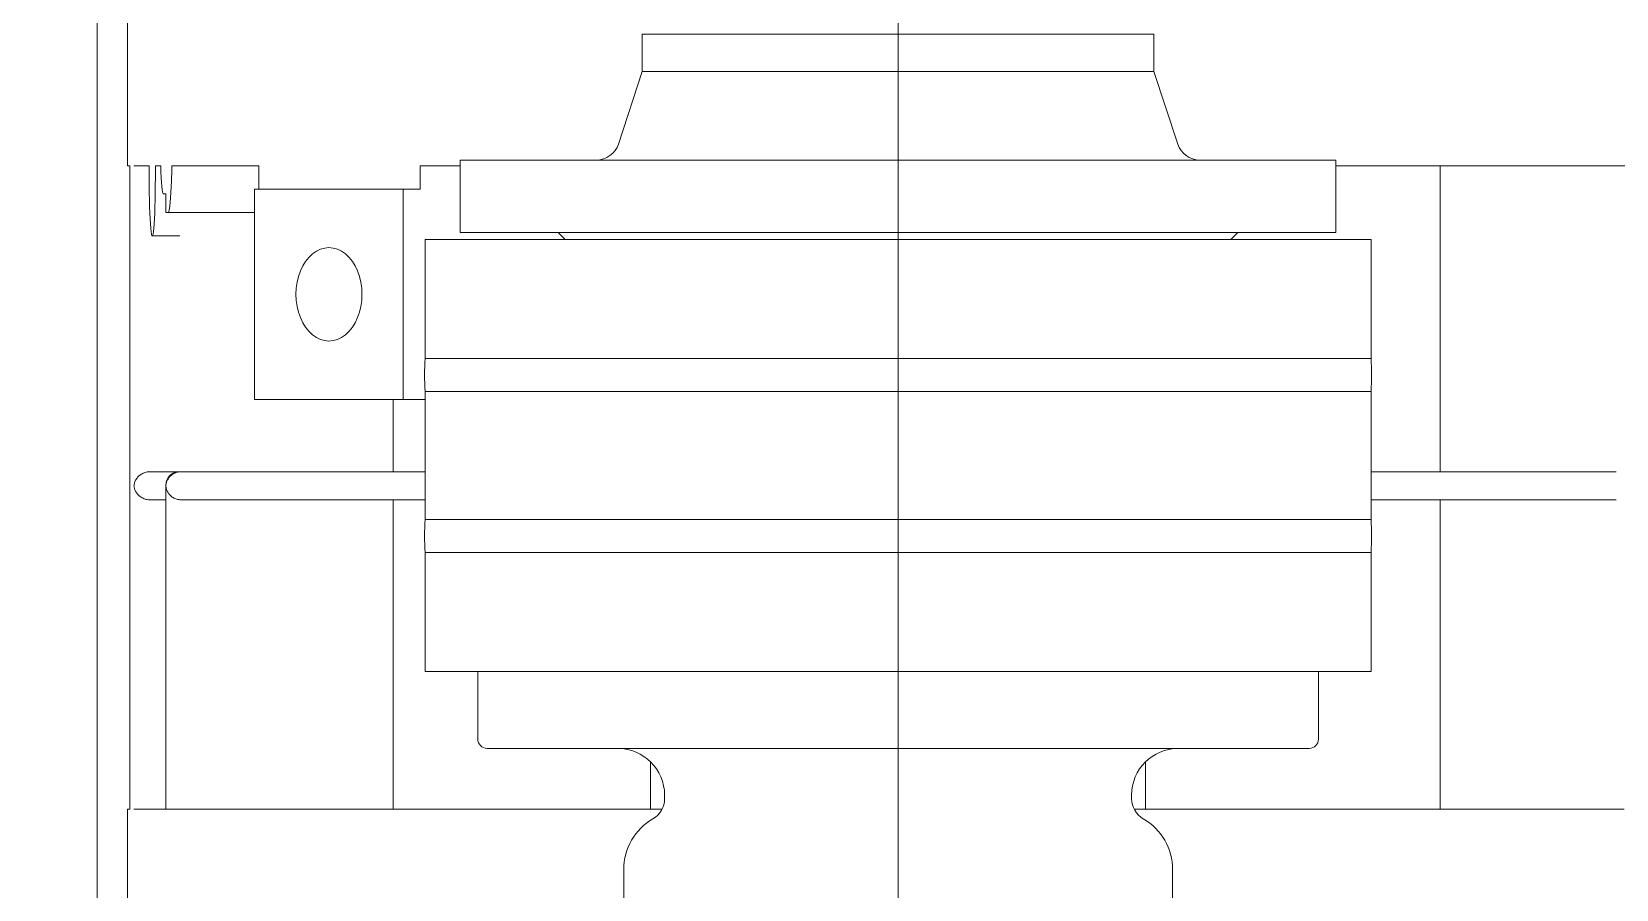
# Model space of a CAD drawing. Extents: x -965262 to 1142518, y -357520 to 71675.
# Drawn here: x -852841 to -852163, y -92757 to -92390 of the extents above; entities that cross this region are included whole.
import ezdxf

# ---------------------------------------------------------------- set-up
doc = ezdxf.new("R2010")
doc.units = 0
doc.header["$LTSCALE"] = 10
doc.layers.get('0').update_dxf_attribs({"linetype": 'CONTINUOUS', "lineweight": 30})
doc.layers.add('Оборудование', color=7, linetype='CONTINUOUS', lineweight=30)

msp = doc.modelspace()

# ---------------------------------------------------------------- hatches: boundary and pattern name
at = {"lineweight": 30, "true_color": 0x1b8828}
h = msp.add_hatch(color=106, dxfattribs=at)
h.dxf.hatch_style = 1
h.paths.add_polyline_path([(-851459.79, -90277.67), (-853359.79, -90277.67), (-853359.79, -94944.84), (-851459.79, -94944.84)])
h.paths.add_polyline_path([(-851559.79, -94844.84), (-853259.79, -94844.84), (-853259.79, -90344.85), (-851559.79, -90344.85)], flags=16)

# ---------------------------------------------------------------- linework, layer by layer
at = {"layer": 'Оборудование', "color": 7, "linetype": 'Continuous', "lineweight": 0}
msp.add_line((-852470.29, -91794.02, -2902.58), (-852470.29, -93102.84, -2902.58), dxfattribs=at)
at = {"layer": 'Оборудование', "color": 7, "lineweight": 0}
for p, q in [((-852813.29, -92227.84, -2902.58), (-852813.29, -92937.84, -2902.58)), ((-852800.29, -92447.34, -2902.58), (-852800.29, -92299.65, -2902.58)), ((-852360.74, -92390.84, -2902.58), (-852579.84, -92390.84, -2902.58)), ((-852579.84, -92390.84, -2902.58), (-852579.84, -92406.84, -2902.58)), ((-852360.74, -92390.84, -2902.58), (-852360.74, -92406.84, -2902.58)), ((-852579.84, -92406.84, -2902.58), (-852590.03, -92437.95, -2902.58)), ((-852579.84, -92406.84, -2902.58), (-852360.74, -92406.84, -2902.58)), ((-852360.74, -92406.84, -2902.58), (-852350.55, -92437.95, -2902.58)), ((-852800.29, -92447.34, -2902.58), (-852799.23, -92447.34, -2902.58)), ((-852799.23, -92447.34, -2902.58), (-852799.23, -92722.84, -2902.58)), ((-852797.51, -92447.34, -2902.58), (-852791, -92447.34, -2902.58)), ((-852791, -92447.34, -2902.58), (-852791, -92452.34, -2902.58)), ((-852788.34, -92452.34, -2902.58), (-852788.34, -92447.34, -2902.58)), ((-852788.34, -92447.34, -2902.58), (-852786.03, -92447.34, -2902.58)), ((-852781.28, -92449.6, -2902.58), (-852781.3, -92450.34, -2902.58)), ((-852781.26, -92448.85, -2902.58), (-852781.28, -92449.6, -2902.58)), ((-852781.24, -92448.1, -2902.58), (-852781.26, -92448.85, -2902.58)), ((-852781.22, -92447.34, -2902.58), (-852781.24, -92448.1, -2902.58)), ((-852781.22, -92447.34, -2902.58), (-852744.04, -92447.34, -2902.58)), ((-852744.04, -92447.34, -2902.58), (-852744.04, -92457.34, -2902.58)), ((-852674.89, -92457.34, -2902.58), (-852674.89, -92447.34, -2902.58)), ((-852674.89, -92447.34, -2902.58), (-852657.79, -92447.34, -2902.58)), ((-852282.79, -92444.84, -2902.58), (-852657.79, -92444.84, -2902.58)), ((-852657.79, -92444.84, -2902.58), (-852657.79, -92475.84, -2902.58)), ((-852282.79, -92444.84, -2902.58), (-852282.79, -92475.84, -2902.58)), ((-852282.79, -92447.34, -2902.58), (-852158.59, -92447.34, -2902.58)), ((-852238.14, -92447.34, -2902.58), (-852238.14, -92578.34, -2902.58)), ((-852781.59, -92456.56, -2902.58), (-852781.62, -92457.19, -2902.58)), ((-852781.55, -92455.92, -2902.58), (-852781.59, -92456.56, -2902.58)), ((-852781.52, -92455.26, -2902.58), (-852781.55, -92455.92, -2902.58)), ((-852781.48, -92454.59, -2902.58), (-852781.52, -92455.26, -2902.58)), ((-852781.45, -92453.9, -2902.58), (-852781.48, -92454.59, -2902.58)), ((-852781.42, -92453.21, -2902.58), (-852781.45, -92453.9, -2902.58)), ((-852781.39, -92452.51, -2902.58), (-852781.42, -92453.21, -2902.58)), ((-852781.36, -92451.79, -2902.58), (-852781.39, -92452.51, -2902.58)), ((-852781.33, -92451.07, -2902.58), (-852781.36, -92451.79, -2902.58)), ((-852781.3, -92450.34, -2902.58), (-852781.33, -92451.07, -2902.58)), ((-852784.89, -92459.34, -2902.58), (-852783.83, -92459.34, -2902.58)), ((-852783.83, -92459.34, -2902.58), (-852783.83, -92467.34, -2902.58)), ((-852781.96, -92462.16, -2902.58), (-852781.99, -92462.63, -2902.58)), ((-852781.92, -92461.68, -2902.58), (-852781.96, -92462.16, -2902.58)), ((-852781.89, -92461.18, -2902.58), (-852781.92, -92461.68, -2902.58)), ((-852781.85, -92460.66, -2902.58), (-852781.89, -92461.18, -2902.58)), ((-852781.81, -92460.12, -2902.58), (-852781.85, -92460.66, -2902.58)), ((-852781.78, -92459.57, -2902.58), (-852781.81, -92460.12, -2902.58)), ((-852781.74, -92459, -2902.58), (-852781.78, -92459.57, -2902.58)), ((-852781.7, -92458.41, -2902.58), (-852781.74, -92459, -2902.58)), ((-852781.66, -92457.81, -2902.58), (-852781.7, -92458.41, -2902.58)), ((-852781.62, -92457.19, -2902.58), (-852781.66, -92457.81, -2902.58)), ((-852745.82, -92457.34, -2902.58), (-852745.82, -92547.34, -2902.58)), ((-852682.18, -92457.34, -2902.58), (-852745.82, -92457.34, -2902.58)), ((-852682.18, -92457.34, -2902.58), (-852674.89, -92457.34, -2902.58)), ((-852682.18, -92457.34, -2902.58), (-852682.18, -92547.34, -2902.58)), ((-852783.83, -92467.34, -2902.58), (-852783.82, -92467.34, -2902.58)), ((-852783.81, -92467.34, -2902.58), (-852783.82, -92467.34, -2902.58)), ((-852783.81, -92467.34, -2902.58), (-852782.77, -92467.34, -2902.58)), ((-852745.82, -92467.34, -2902.58), (-852782.77, -92467.34, -2902.58)), ((-852657.79, -92475.84, -2902.58), (-852282.79, -92475.84, -2902.58)), ((-852612.79, -92478.84, -2902.58), (-852615.79, -92475.84, -2902.58)), ((-852327.79, -92478.84, -2902.58), (-852324.79, -92475.84, -2902.58)), ((-852777.82, -92477.34, -2902.58), (-852789.67, -92477.34, -2902.58)), ((-852267.79, -92478.84, -2902.58), (-852672.79, -92478.84, -2902.58)), ((-852672.79, -92529.78, -2902.58), (-852672.79, -92478.84, -2902.58)), ((-852267.79, -92529.78, -2902.58), (-852267.79, -92478.84, -2902.58)), ((-852669.3, -92529.78, -2902.58), (-852672.79, -92529.78, -2902.58)), ((-852667.21, -92529.78, -2902.58), (-852669.3, -92529.78, -2902.58)), ((-852664.64, -92529.77, -2902.58), (-852667.21, -92529.78, -2902.58)), ((-852661.59, -92529.78, -2902.58), (-852664.64, -92529.77, -2902.58)), ((-852658.07, -92529.78, -2902.58), (-852661.59, -92529.78, -2902.58)), ((-852654.66, -92529.78, -2902.58), (-852659.88, -92529.78, -2902.58)), ((-852654.1, -92529.78, -2902.58), (-852658.07, -92529.78, -2902.58)), ((-852649.68, -92529.78, -2902.58), (-852654.1, -92529.78, -2902.58)), ((-852644.82, -92529.77, -2902.58), (-852649.68, -92529.78, -2902.58)), ((-852639.53, -92529.78, -2902.58), (-852644.82, -92529.77, -2902.58)), ((-852633.82, -92529.78, -2902.58), (-852639.53, -92529.78, -2902.58)), ((-852584.52, -92529.78, -2902.58), (-852637.5, -92529.78, -2902.58)), ((-852627.71, -92529.78, -2902.58), (-852633.82, -92529.78, -2902.58)), ((-852621.22, -92529.78, -2902.58), (-852627.71, -92529.78, -2902.58)), ((-852614.37, -92529.78, -2902.58), (-852621.22, -92529.78, -2902.58)), ((-852607.16, -92529.78, -2902.58), (-852614.37, -92529.78, -2902.58)), ((-852599.62, -92529.78, -2902.58), (-852607.16, -92529.78, -2902.58)), ((-852591.77, -92529.78, -2902.58), (-852599.62, -92529.78, -2902.58)), ((-852583.62, -92529.78, -2902.58), (-852591.77, -92529.78, -2902.58)), ((-852575.18, -92529.77, -2902.58), (-852583.62, -92529.78, -2902.58)), ((-852566.48, -92529.77, -2902.58), (-852575.18, -92529.77, -2902.58)), ((-852557.55, -92529.78, -2902.58), (-852566.48, -92529.77, -2902.58)), ((-852548.4, -92529.78, -2902.58), (-852557.55, -92529.78, -2902.58)), ((-852432.83, -92529.78, -2902.58), (-852554.04, -92529.78, -2902.58)), ((-852539.06, -92529.78, -2902.58), (-852548.4, -92529.78, -2902.58)), ((-852529.57, -92529.78, -2902.58), (-852539.06, -92529.78, -2902.58)), ((-852519.93, -92529.77, -2902.58), (-852529.57, -92529.78, -2902.58)), ((-852510.15, -92529.78, -2902.58), (-852519.93, -92529.77, -2902.58)), ((-852500.27, -92529.78, -2902.58), (-852510.15, -92529.78, -2902.58)), ((-852490.32, -92529.78, -2902.58), (-852500.27, -92529.78, -2902.58)), ((-852480.32, -92529.78, -2902.58), (-852490.32, -92529.78, -2902.58)), ((-852470.29, -92529.78, -2902.58), (-852480.32, -92529.78, -2902.58)), ((-852460.26, -92529.78, -2902.58), (-852470.29, -92529.78, -2902.58)), ((-852450.26, -92529.78, -2902.58), (-852460.26, -92529.78, -2902.58)), ((-852440.31, -92529.78, -2902.58), (-852450.26, -92529.78, -2902.58)), ((-852430.43, -92529.78, -2902.58), (-852440.31, -92529.78, -2902.58)), ((-852420.65, -92529.77, -2902.58), (-852430.43, -92529.78, -2902.58)), ((-852411.01, -92529.78, -2902.58), (-852420.65, -92529.77, -2902.58)), ((-852401.52, -92529.78, -2902.58), (-852411.01, -92529.78, -2902.58)), ((-852392.18, -92529.78, -2902.58), (-852401.52, -92529.78, -2902.58)), ((-852386.54, -92529.78, -2902.58), (-852399.14, -92529.78, -2902.58)), ((-852383.03, -92529.78, -2902.58), (-852392.18, -92529.78, -2902.58)), ((-852374.1, -92529.77, -2902.58), (-852383.03, -92529.78, -2902.58)), ((-852365.39, -92529.77, -2902.58), (-852374.1, -92529.77, -2902.58)), ((-852356.96, -92529.78, -2902.58), (-852365.39, -92529.77, -2902.58)), ((-852348.81, -92529.78, -2902.58), (-852356.96, -92529.78, -2902.58)), ((-852303.09, -92529.78, -2902.58), (-852356.06, -92529.78, -2902.58)), ((-852340.96, -92529.78, -2902.58), (-852348.81, -92529.78, -2902.58)), ((-852333.42, -92529.78, -2902.58), (-852340.96, -92529.78, -2902.58)), ((-852326.21, -92529.78, -2902.58), (-852333.42, -92529.78, -2902.58)), ((-852319.35, -92529.78, -2902.58), (-852326.21, -92529.78, -2902.58)), ((-852312.86, -92529.78, -2902.58), (-852319.35, -92529.78, -2902.58)), ((-852306.76, -92529.78, -2902.58), (-852312.86, -92529.78, -2902.58)), ((-852301.05, -92529.78, -2902.58), (-852306.76, -92529.78, -2902.58)), ((-852295.76, -92529.77, -2902.58), (-852301.05, -92529.78, -2902.58)), ((-852290.9, -92529.78, -2902.58), (-852295.76, -92529.77, -2902.58)), ((-852286.49, -92529.78, -2902.58), (-852290.9, -92529.78, -2902.58)), ((-852282.51, -92529.78, -2902.58), (-852286.49, -92529.78, -2902.58)), ((-852280.7, -92529.78, -2902.58), (-852285.92, -92529.78, -2902.58)), ((-852278.99, -92529.78, -2902.58), (-852282.51, -92529.78, -2902.58)), ((-852275.95, -92529.77, -2902.58), (-852278.99, -92529.78, -2902.58)), ((-852273.37, -92529.78, -2902.58), (-852275.95, -92529.77, -2902.58)), ((-852271.29, -92529.78, -2902.58), (-852273.37, -92529.78, -2902.58)), ((-852267.79, -92529.78, -2902.58), (-852271.29, -92529.78, -2902.58)), ((-852672.79, -92543.9, -2902.58), (-852669.3, -92543.9, -2902.58)), ((-852672.79, -92543.9, -2902.58), (-852672.79, -92598.78, -2902.58)), ((-852669.3, -92543.9, -2902.58), (-852667.21, -92543.9, -2902.58)), ((-852667.21, -92543.9, -2902.58), (-852664.64, -92543.9, -2902.58)), ((-852664.64, -92543.9, -2902.58), (-852661.59, -92543.9, -2902.58)), ((-852661.59, -92543.9, -2902.58), (-852658.07, -92543.9, -2902.58)), ((-852659.88, -92543.9, -2902.58), (-852654.66, -92543.9, -2902.58)), ((-852658.07, -92543.9, -2902.58), (-852654.1, -92543.9, -2902.58)), ((-852654.1, -92543.9, -2902.58), (-852649.68, -92543.9, -2902.58)), ((-852649.68, -92543.9, -2902.58), (-852644.82, -92543.9, -2902.58)), ((-852644.82, -92543.9, -2902.58), (-852639.53, -92543.9, -2902.58)), ((-852639.53, -92543.9, -2902.58), (-852633.82, -92543.9, -2902.58)), ((-852637.5, -92543.9, -2902.58), (-852584.52, -92543.9, -2902.58)), ((-852633.82, -92543.9, -2902.58), (-852627.72, -92543.9, -2902.58)), ((-852627.72, -92543.9, -2902.58), (-852621.23, -92543.9, -2902.58)), ((-852621.23, -92543.9, -2902.58), (-852614.37, -92543.9, -2902.58)), ((-852614.37, -92543.9, -2902.58), (-852607.16, -92543.9, -2902.58)), ((-852607.16, -92543.9, -2902.58), (-852599.62, -92543.9, -2902.58)), ((-852599.62, -92543.9, -2902.58), (-852591.77, -92543.9, -2902.58)), ((-852591.77, -92543.9, -2902.58), (-852583.62, -92543.9, -2902.58)), ((-852583.62, -92543.9, -2902.58), (-852575.19, -92543.9, -2902.58)), ((-852575.19, -92543.9, -2902.58), (-852566.48, -92543.9, -2902.58)), ((-852566.48, -92543.9, -2902.58), (-852557.55, -92543.9, -2902.58)), ((-852557.55, -92543.9, -2902.58), (-852548.4, -92543.9, -2902.58)), ((-852554.04, -92543.9, -2902.58), (-852541.44, -92543.9, -2902.58)), ((-852548.4, -92543.9, -2902.58), (-852539.07, -92543.9, -2902.58)), ((-852539.07, -92543.9, -2902.58), (-852529.57, -92543.9, -2902.58)), ((-852529.57, -92543.9, -2902.58), (-852519.93, -92543.9, -2902.58)), ((-852519.93, -92543.9, -2902.58), (-852510.16, -92543.9, -2902.58)), ((-852510.16, -92543.9, -2902.58), (-852500.28, -92543.9, -2902.58)), ((-852507.75, -92543.9, -2902.58), (-852386.54, -92543.9, -2902.58)), ((-852500.28, -92543.9, -2902.58), (-852490.32, -92543.9, -2902.58)), ((-852490.32, -92543.9, -2902.58), (-852480.32, -92543.9, -2902.58)), ((-852480.32, -92543.9, -2902.58), (-852470.29, -92543.9, -2902.58)), ((-852470.29, -92543.9, -2902.58), (-852460.26, -92543.9, -2902.58)), ((-852460.26, -92543.9, -2902.58), (-852450.26, -92543.9, -2902.58)), ((-852450.26, -92543.9, -2902.58), (-852440.31, -92543.9, -2902.58)), ((-852440.31, -92543.9, -2902.58), (-852430.43, -92543.9, -2902.58)), ((-852430.43, -92543.9, -2902.58), (-852420.65, -92543.9, -2902.58)), ((-852420.65, -92543.9, -2902.58), (-852411.01, -92543.9, -2902.58)), ((-852411.01, -92543.9, -2902.58), (-852401.52, -92543.9, -2902.58)), ((-852401.52, -92543.9, -2902.58), (-852392.18, -92543.9, -2902.58)), ((-852392.18, -92543.9, -2902.58), (-852383.03, -92543.9, -2902.58)), ((-852383.03, -92543.9, -2902.58), (-852374.1, -92543.9, -2902.58)), ((-852374.1, -92543.9, -2902.58), (-852365.4, -92543.9, -2902.58)), ((-852365.4, -92543.9, -2902.58), (-852356.96, -92543.9, -2902.58)), ((-852356.96, -92543.9, -2902.58), (-852348.81, -92543.9, -2902.58)), ((-852356.06, -92543.9, -2902.58), (-852303.09, -92543.9, -2902.58)), ((-852348.81, -92543.9, -2902.58), (-852340.96, -92543.9, -2902.58)), ((-852340.96, -92543.9, -2902.58), (-852333.42, -92543.9, -2902.58)), ((-852333.42, -92543.9, -2902.58), (-852326.21, -92543.9, -2902.58)), ((-852326.21, -92543.9, -2902.58), (-852319.36, -92543.9, -2902.58)), ((-852319.36, -92543.9, -2902.58), (-852312.87, -92543.9, -2902.58)), ((-852312.87, -92543.9, -2902.58), (-852306.76, -92543.9, -2902.58)), ((-852306.76, -92543.9, -2902.58), (-852301.05, -92543.9, -2902.58)), ((-852301.05, -92543.9, -2902.58), (-852295.76, -92543.9, -2902.58)), ((-852295.76, -92543.9, -2902.58), (-852290.9, -92543.9, -2902.58)), ((-852290.9, -92543.9, -2902.58), (-852286.49, -92543.9, -2902.58)), ((-852286.49, -92543.9, -2902.58), (-852282.51, -92543.9, -2902.58)), ((-852285.92, -92543.9, -2902.58), (-852280.7, -92543.9, -2902.58)), ((-852282.51, -92543.9, -2902.58), (-852279, -92543.9, -2902.58)), ((-852279, -92543.9, -2902.58), (-852275.95, -92543.9, -2902.58)), ((-852275.95, -92543.9, -2902.58), (-852273.37, -92543.9, -2902.58)), ((-852273.37, -92543.9, -2902.58), (-852271.29, -92543.9, -2902.58)), ((-852271.29, -92543.9, -2902.58), (-852267.79, -92543.9, -2902.58)), ((-852267.79, -92543.9, -2902.58), (-852267.79, -92598.78, -2902.58)), ((-852745.82, -92547.34, -2902.58), (-852682.18, -92547.34, -2902.58)), ((-852686.44, -92547.34, -2902.58), (-852686.44, -92578.34, -2902.58)), ((-852682.18, -92547.34, -2902.58), (-852672.79, -92547.34, -2902.58)), ((-852793.2, -92578.79, -2902.58), (-852793.62, -92578.97, -2902.58)), ((-852792.75, -92578.64, -2902.58), (-852793.2, -92578.79, -2902.58)), ((-852792.29, -92578.51, -2902.58), (-852792.75, -92578.64, -2902.58)), ((-852791.8, -92578.42, -2902.58), (-852792.29, -92578.51, -2902.58)), ((-852791.29, -92578.36, -2902.58), (-852791.8, -92578.42, -2902.58)), ((-852790.76, -92578.34, -2902.58), (-852791.29, -92578.36, -2902.58)), ((-852778.14, -92578.34, -2902.58), (-852790.76, -92578.34, -2902.58)), ((-852780.39, -92578.79, -2902.58), (-852780.78, -92578.97, -2902.58)), ((-852779.97, -92578.63, -2902.58), (-852780.39, -92578.79, -2902.58)), ((-852780.02, -92578.88, -2902.58), (-852779.61, -92578.71, -2902.58)), ((-852779.54, -92578.51, -2902.58), (-852779.97, -92578.63, -2902.58)), ((-852779.61, -92578.71, -2902.58), (-852779.18, -92578.57, -2902.58)), ((-852779.08, -92578.41, -2902.58), (-852779.54, -92578.51, -2902.58)), ((-852779.18, -92578.57, -2902.58), (-852778.74, -92578.47, -2902.58)), ((-852778.62, -92578.36, -2902.58), (-852779.08, -92578.41, -2902.58)), ((-852778.74, -92578.47, -2902.58), (-852778.28, -92578.39, -2902.58)), ((-852778.14, -92578.34, -2902.58), (-852778.62, -92578.36, -2902.58)), ((-852778.28, -92578.39, -2902.58), (-852777.82, -92578.35, -2902.58)), ((-852775.57, -92578.34, -2902.58), (-852777.5, -92578.34, -2902.58)), ((-852775.57, -92578.34, -2902.58), (-852672.79, -92578.34, -2902.58)), ((-852267.79, -92578.34, -2902.58), (-852165.01, -92578.34, -2902.58)), ((-852163.08, -92578.34, -2902.58), (-852165.01, -92578.34, -2902.58)), ((-852797.47, -92583.99, -2902.58), (-852797.51, -92584.34, -2902.58)), ((-852797.51, -92584.34, -2902.58), (-852797.47, -92584.68, -2902.58)), ((-852797.41, -92583.65, -2902.58), (-852797.47, -92583.99, -2902.58)), ((-852797.47, -92584.68, -2902.58), (-852797.41, -92585.02, -2902.58)), ((-852797.32, -92583.31, -2902.58), (-852797.41, -92583.65, -2902.58)), ((-852797.41, -92585.02, -2902.58), (-852797.32, -92585.37, -2902.58)), ((-852797.22, -92582.97, -2902.58), (-852797.32, -92583.31, -2902.58)), ((-852797.32, -92585.37, -2902.58), (-852797.22, -92585.7, -2902.58)), ((-852797.1, -92582.63, -2902.58), (-852797.22, -92582.97, -2902.58)), ((-852796.96, -92582.3, -2902.58), (-852797.1, -92582.63, -2902.58)), ((-852796.79, -92581.97, -2902.58), (-852796.96, -92582.3, -2902.58)), ((-852796.61, -92581.65, -2902.58), (-852796.79, -92581.97, -2902.58)), ((-852796.41, -92581.34, -2902.58), (-852796.61, -92581.65, -2902.58)), ((-852796.19, -92581.03, -2902.58), (-852796.41, -92581.34, -2902.58)), ((-852795.94, -92580.73, -2902.58), (-852796.19, -92581.03, -2902.58)), ((-852795.68, -92580.44, -2902.58), (-852795.94, -92580.73, -2902.58)), ((-852795.39, -92580.16, -2902.58), (-852795.68, -92580.44, -2902.58)), ((-852795.08, -92579.89, -2902.58), (-852795.39, -92580.16, -2902.58)), ((-852794.75, -92579.63, -2902.58), (-852795.08, -92579.89, -2902.58)), ((-852794.39, -92579.4, -2902.58), (-852794.75, -92579.63, -2902.58)), ((-852794.02, -92579.17, -2902.58), (-852794.39, -92579.4, -2902.58)), ((-852793.62, -92578.97, -2902.58), (-852794.02, -92579.17, -2902.58)), ((-852783.81, -92583.66, -2902.58), (-852783.82, -92584, -2902.58)), ((-852783.82, -92584, -2902.58), (-852783.81, -92584.34, -2902.58)), ((-852783.81, -92584.37, -2902.58), (-852783.82, -92584.38, -2902.58)), ((-852783.82, -92584.38, -2902.58), (-852783.82, -92584.39, -2902.58)), ((-852783.82, -92584.39, -2902.58), (-852783.82, -92584.41, -2902.58)), ((-852783.82, -92584.41, -2902.58), (-852783.82, -92584.42, -2902.58)), ((-852783.82, -92584.42, -2902.58), (-852783.82, -92584.44, -2902.58)), ((-852783.82, -92584.44, -2902.58), (-852783.82, -92584.45, -2902.58)), ((-852783.82, -92584.45, -2902.58), (-852783.82, -92584.46, -2902.58)), ((-852783.82, -92584.46, -2902.58), (-852783.82, -92584.48, -2902.58)), ((-852783.82, -92584.48, -2902.58), (-852783.82, -92584.49, -2902.58)), ((-852783.82, -92584.49, -2902.58), (-852783.82, -92584.5, -2902.58)), ((-852783.82, -92584.5, -2902.58), (-852783.82, -92584.52, -2902.58)), ((-852783.82, -92584.52, -2902.58), (-852783.82, -92584.53, -2902.58)), ((-852783.82, -92584.53, -2902.58), (-852783.82, -92584.55, -2902.58)), ((-852783.82, -92584.55, -2902.58), (-852783.82, -92584.56, -2902.58)), ((-852783.82, -92584.56, -2902.58), (-852783.82, -92584.57, -2902.58)), ((-852783.82, -92584.57, -2902.58), (-852783.82, -92584.59, -2902.58)), ((-852783.82, -92584.59, -2902.58), (-852783.82, -92584.6, -2902.58)), ((-852783.82, -92584.6, -2902.58), (-852783.82, -92584.62, -2902.58)), ((-852783.82, -92584.62, -2902.58), (-852783.82, -92584.63, -2902.58)), ((-852783.82, -92584.63, -2902.58), (-852783.82, -92584.64, -2902.58)), ((-852783.82, -92584.64, -2902.58), (-852783.82, -92584.66, -2902.58)), ((-852783.82, -92722.84, -2902.58), (-852783.82, -92584.66, -2902.58)), ((-852783.82, -92584.66, -2902.58), (-852783.82, -92584.67, -2902.58)), ((-852783.78, -92583.33, -2902.58), (-852783.81, -92583.66, -2902.58)), ((-852783.81, -92584.34, -2902.58), (-852783.79, -92584.01, -2902.58)), ((-852783.81, -92584.34, -2902.58), (-852783.81, -92584.35, -2902.58)), ((-852783.79, -92584.67, -2902.58), (-852783.81, -92584.34, -2902.58)), ((-852783.81, -92584.35, -2902.58), (-852783.81, -92584.37, -2902.58)), ((-852783.79, -92584.01, -2902.58), (-852783.74, -92583.68, -2902.58)), ((-852783.74, -92584.99, -2902.58), (-852783.79, -92584.67, -2902.58)), ((-852783.73, -92582.99, -2902.58), (-852783.78, -92583.33, -2902.58)), ((-852783.74, -92583.68, -2902.58), (-852783.68, -92583.36, -2902.58)), ((-852783.68, -92585.32, -2902.58), (-852783.74, -92584.99, -2902.58)), ((-852783.66, -92582.66, -2902.58), (-852783.73, -92582.99, -2902.58)), ((-852783.68, -92583.36, -2902.58), (-852783.6, -92583.03, -2902.58)), ((-852783.6, -92585.65, -2902.58), (-852783.68, -92585.32, -2902.58)), ((-852783.58, -92582.33, -2902.58), (-852783.66, -92582.66, -2902.58)), ((-852783.6, -92583.03, -2902.58), (-852783.5, -92582.71, -2902.58)), ((-852783.47, -92582.01, -2902.58), (-852783.58, -92582.33, -2902.58)), ((-852783.5, -92582.71, -2902.58), (-852783.38, -92582.39, -2902.58)), ((-852783.34, -92581.69, -2902.58), (-852783.47, -92582.01, -2902.58)), ((-852783.38, -92582.39, -2902.58), (-852783.25, -92582.07, -2902.58)), ((-852783.19, -92581.37, -2902.58), (-852783.34, -92581.69, -2902.58)), ((-852783.25, -92582.07, -2902.58), (-852783.09, -92581.76, -2902.58)), ((-852783.01, -92581.06, -2902.58), (-852783.19, -92581.37, -2902.58)), ((-852783.09, -92581.76, -2902.58), (-852782.92, -92581.45, -2902.58)), ((-852782.82, -92580.76, -2902.58), (-852783.01, -92581.06, -2902.58)), ((-852782.92, -92581.45, -2902.58), (-852782.73, -92581.14, -2902.58)), ((-852782.6, -92580.46, -2902.58), (-852782.82, -92580.76, -2902.58)), ((-852782.73, -92581.14, -2902.58), (-852782.51, -92580.85, -2902.58)), ((-852782.36, -92580.18, -2902.58), (-852782.6, -92580.46, -2902.58)), ((-852782.51, -92580.85, -2902.58), (-852782.28, -92580.56, -2902.58)), ((-852782.09, -92579.9, -2902.58), (-852782.36, -92580.18, -2902.58)), ((-852782.28, -92580.56, -2902.58), (-852782.02, -92580.28, -2902.58)), ((-852781.8, -92579.64, -2902.58), (-852782.09, -92579.9, -2902.58)), ((-852782.02, -92580.28, -2902.58), (-852781.74, -92580.01, -2902.58)), ((-852781.49, -92579.4, -2902.58), (-852781.8, -92579.64, -2902.58)), ((-852781.74, -92580.01, -2902.58), (-852781.44, -92579.75, -2902.58)), ((-852781.15, -92579.17, -2902.58), (-852781.49, -92579.4, -2902.58)), ((-852781.44, -92579.75, -2902.58), (-852781.12, -92579.51, -2902.58)), ((-852780.78, -92578.97, -2902.58), (-852781.15, -92579.17, -2902.58)), ((-852781.12, -92579.51, -2902.58), (-852780.77, -92579.28, -2902.58)), ((-852780.77, -92579.28, -2902.58), (-852780.41, -92579.07, -2902.58)), ((-852780.41, -92579.07, -2902.58), (-852780.02, -92578.88, -2902.58)), ((-852797.22, -92585.7, -2902.58), (-852797.1, -92586.04, -2902.58)), ((-852797.1, -92586.04, -2902.58), (-852796.96, -92586.37, -2902.58)), ((-852796.96, -92586.37, -2902.58), (-852796.79, -92586.7, -2902.58)), ((-852796.79, -92586.7, -2902.58), (-852796.61, -92587.02, -2902.58)), ((-852796.61, -92587.02, -2902.58), (-852796.41, -92587.34, -2902.58)), ((-852796.41, -92587.34, -2902.58), (-852796.19, -92587.65, -2902.58)), ((-852796.19, -92587.65, -2902.58), (-852795.94, -92587.95, -2902.58)), ((-852795.94, -92587.95, -2902.58), (-852795.68, -92588.24, -2902.58)), ((-852795.68, -92588.24, -2902.58), (-852795.39, -92588.52, -2902.58)), ((-852795.39, -92588.52, -2902.58), (-852795.08, -92588.79, -2902.58)), ((-852795.08, -92588.79, -2902.58), (-852794.75, -92589.04, -2902.58)), ((-852794.75, -92589.04, -2902.58), (-852794.39, -92589.28, -2902.58)), ((-852794.39, -92589.28, -2902.58), (-852794.02, -92589.5, -2902.58)), ((-852794.02, -92589.5, -2902.58), (-852793.62, -92589.7, -2902.58)), ((-852793.62, -92589.7, -2902.58), (-852793.2, -92589.88, -2902.58)), ((-852793.2, -92589.88, -2902.58), (-852792.75, -92590.04, -2902.58)), ((-852792.75, -92590.04, -2902.58), (-852792.29, -92590.16, -2902.58)), ((-852792.29, -92590.16, -2902.58), (-852791.8, -92590.26, -2902.58)), ((-852791.8, -92590.26, -2902.58), (-852791.29, -92590.32, -2902.58)), ((-852791.29, -92590.32, -2902.58), (-852790.76, -92590.34, -2902.58)), ((-852783.82, -92590.34, -2902.58), (-852790.76, -92590.34, -2902.58)), ((-852783.5, -92585.97, -2902.58), (-852783.6, -92585.65, -2902.58)), ((-852783.38, -92586.29, -2902.58), (-852783.5, -92585.97, -2902.58)), ((-852783.25, -92586.61, -2902.58), (-852783.38, -92586.29, -2902.58)), ((-852783.09, -92586.92, -2902.58), (-852783.25, -92586.61, -2902.58)), ((-852782.92, -92587.23, -2902.58), (-852783.09, -92586.92, -2902.58)), ((-852782.73, -92587.53, -2902.58), (-852782.92, -92587.23, -2902.58)), ((-852782.51, -92587.83, -2902.58), (-852782.73, -92587.53, -2902.58)), ((-852782.28, -92588.12, -2902.58), (-852782.51, -92587.83, -2902.58)), ((-852782.02, -92588.4, -2902.58), (-852782.28, -92588.12, -2902.58)), ((-852781.74, -92588.67, -2902.58), (-852782.02, -92588.4, -2902.58)), ((-852781.44, -92588.92, -2902.58), (-852781.74, -92588.67, -2902.58)), ((-852781.12, -92589.17, -2902.58), (-852781.44, -92588.92, -2902.58)), ((-852780.77, -92589.4, -2902.58), (-852781.12, -92589.17, -2902.58)), ((-852780.41, -92589.61, -2902.58), (-852780.77, -92589.4, -2902.58)), ((-852780.02, -92589.8, -2902.58), (-852780.41, -92589.61, -2902.58)), ((-852779.61, -92589.96, -2902.58), (-852780.02, -92589.8, -2902.58)), ((-852779.18, -92590.1, -2902.58), (-852779.61, -92589.96, -2902.58)), ((-852778.74, -92590.21, -2902.58), (-852779.18, -92590.1, -2902.58)), ((-852778.28, -92590.29, -2902.58), (-852778.74, -92590.21, -2902.58)), ((-852777.82, -92590.33, -2902.58), (-852778.28, -92590.29, -2902.58)), ((-852775.57, -92590.34, -2902.58), (-852777.5, -92590.34, -2902.58)), ((-852775.57, -92590.34, -2902.58), (-852672.79, -92590.34, -2902.58)), ((-852686.44, -92590.34, -2902.58), (-852686.44, -92722.84, -2902.58)), ((-852267.79, -92590.34, -2902.58), (-852165.01, -92590.34, -2902.58)), ((-852238.14, -92590.34, -2902.58), (-852238.14, -92722.84, -2902.58)), ((-852163.08, -92590.34, -2902.58), (-852165.01, -92590.34, -2902.58)), ((-852669.3, -92598.78, -2902.58), (-852672.79, -92598.78, -2902.58)), ((-852667.21, -92598.78, -2902.58), (-852669.3, -92598.78, -2902.58)), ((-852664.64, -92598.77, -2902.58), (-852667.21, -92598.78, -2902.58)), ((-852661.59, -92598.78, -2902.58), (-852664.64, -92598.77, -2902.58)), ((-852658.07, -92598.78, -2902.58), (-852661.59, -92598.78, -2902.58)), ((-852654.66, -92598.78, -2902.58), (-852659.88, -92598.78, -2902.58)), ((-852654.1, -92598.78, -2902.58), (-852658.07, -92598.78, -2902.58)), ((-852649.68, -92598.78, -2902.58), (-852654.1, -92598.78, -2902.58)), ((-852644.82, -92598.77, -2902.58), (-852649.68, -92598.78, -2902.58)), ((-852639.53, -92598.78, -2902.58), (-852644.82, -92598.77, -2902.58)), ((-852633.82, -92598.78, -2902.58), (-852639.53, -92598.78, -2902.58)), ((-852584.52, -92598.78, -2902.58), (-852637.5, -92598.78, -2902.58)), ((-852627.71, -92598.78, -2902.58), (-852633.82, -92598.78, -2902.58)), ((-852621.22, -92598.78, -2902.58), (-852627.71, -92598.78, -2902.58)), ((-852614.37, -92598.78, -2902.58), (-852621.22, -92598.78, -2902.58)), ((-852607.16, -92598.78, -2902.58), (-852614.37, -92598.78, -2902.58)), ((-852599.62, -92598.78, -2902.58), (-852607.16, -92598.78, -2902.58)), ((-852591.77, -92598.78, -2902.58), (-852599.62, -92598.78, -2902.58)), ((-852583.62, -92598.78, -2902.58), (-852591.77, -92598.78, -2902.58)), ((-852575.18, -92598.77, -2902.58), (-852583.62, -92598.78, -2902.58)), ((-852566.48, -92598.77, -2902.58), (-852575.18, -92598.77, -2902.58)), ((-852557.55, -92598.78, -2902.58), (-852566.48, -92598.77, -2902.58)), ((-852548.4, -92598.78, -2902.58), (-852557.55, -92598.78, -2902.58)), ((-852432.83, -92598.78, -2902.58), (-852554.04, -92598.78, -2902.58)), ((-852539.06, -92598.78, -2902.58), (-852548.4, -92598.78, -2902.58)), ((-852529.57, -92598.78, -2902.58), (-852539.06, -92598.78, -2902.58)), ((-852519.93, -92598.77, -2902.58), (-852529.57, -92598.78, -2902.58)), ((-852510.15, -92598.78, -2902.58), (-852519.93, -92598.77, -2902.58)), ((-852500.27, -92598.78, -2902.58), (-852510.15, -92598.78, -2902.58)), ((-852490.32, -92598.78, -2902.58), (-852500.27, -92598.78, -2902.58)), ((-852480.32, -92598.78, -2902.58), (-852490.32, -92598.78, -2902.58)), ((-852470.29, -92598.78, -2902.58), (-852480.32, -92598.78, -2902.58)), ((-852460.26, -92598.78, -2902.58), (-852470.29, -92598.78, -2902.58)), ((-852450.26, -92598.78, -2902.58), (-852460.26, -92598.78, -2902.58)), ((-852440.31, -92598.78, -2902.58), (-852450.26, -92598.78, -2902.58)), ((-852430.43, -92598.78, -2902.58), (-852440.31, -92598.78, -2902.58)), ((-852420.65, -92598.77, -2902.58), (-852430.43, -92598.78, -2902.58)), ((-852411.01, -92598.78, -2902.58), (-852420.65, -92598.77, -2902.58)), ((-852401.52, -92598.78, -2902.58), (-852411.01, -92598.78, -2902.58)), ((-852392.18, -92598.78, -2902.58), (-852401.52, -92598.78, -2902.58)), ((-852386.54, -92598.78, -2902.58), (-852399.14, -92598.78, -2902.58)), ((-852383.03, -92598.78, -2902.58), (-852392.18, -92598.78, -2902.58)), ((-852374.1, -92598.77, -2902.58), (-852383.03, -92598.78, -2902.58)), ((-852365.39, -92598.77, -2902.58), (-852374.1, -92598.77, -2902.58)), ((-852356.96, -92598.78, -2902.58), (-852365.39, -92598.77, -2902.58)), ((-852348.81, -92598.78, -2902.58), (-852356.96, -92598.78, -2902.58)), ((-852303.09, -92598.78, -2902.58), (-852356.06, -92598.78, -2902.58)), ((-852340.96, -92598.78, -2902.58), (-852348.81, -92598.78, -2902.58)), ((-852333.42, -92598.78, -2902.58), (-852340.96, -92598.78, -2902.58)), ((-852326.21, -92598.78, -2902.58), (-852333.42, -92598.78, -2902.58)), ((-852319.35, -92598.78, -2902.58), (-852326.21, -92598.78, -2902.58)), ((-852312.86, -92598.78, -2902.58), (-852319.35, -92598.78, -2902.58)), ((-852306.76, -92598.78, -2902.58), (-852312.86, -92598.78, -2902.58)), ((-852301.05, -92598.78, -2902.58), (-852306.76, -92598.78, -2902.58)), ((-852295.76, -92598.77, -2902.58), (-852301.05, -92598.78, -2902.58)), ((-852290.9, -92598.78, -2902.58), (-852295.76, -92598.77, -2902.58)), ((-852286.49, -92598.78, -2902.58), (-852290.9, -92598.78, -2902.58)), ((-852282.51, -92598.78, -2902.58), (-852286.49, -92598.78, -2902.58)), ((-852280.7, -92598.78, -2902.58), (-852285.92, -92598.78, -2902.58)), ((-852278.99, -92598.78, -2902.58), (-852282.51, -92598.78, -2902.58)), ((-852275.95, -92598.77, -2902.58), (-852278.99, -92598.78, -2902.58)), ((-852273.37, -92598.78, -2902.58), (-852275.95, -92598.77, -2902.58)), ((-852271.29, -92598.78, -2902.58), (-852273.37, -92598.78, -2902.58)), ((-852267.79, -92598.78, -2902.58), (-852271.29, -92598.78, -2902.58)), ((-852672.79, -92612.9, -2902.58), (-852669.3, -92612.9, -2902.58)), ((-852672.79, -92612.9, -2902.58), (-852672.79, -92663.84, -2902.58)), ((-852669.3, -92612.9, -2902.58), (-852667.21, -92612.9, -2902.58)), ((-852667.21, -92612.9, -2902.58), (-852664.64, -92612.9, -2902.58)), ((-852664.64, -92612.9, -2902.58), (-852661.59, -92612.9, -2902.58)), ((-852661.59, -92612.9, -2902.58), (-852658.07, -92612.9, -2902.58)), ((-852659.88, -92612.9, -2902.58), (-852654.66, -92612.9, -2902.58)), ((-852658.07, -92612.9, -2902.58), (-852654.1, -92612.9, -2902.58)), ((-852654.1, -92612.9, -2902.58), (-852649.68, -92612.9, -2902.58)), ((-852649.68, -92612.9, -2902.58), (-852644.82, -92612.9, -2902.58)), ((-852644.82, -92612.9, -2902.58), (-852639.53, -92612.9, -2902.58)), ((-852639.53, -92612.9, -2902.58), (-852633.82, -92612.9, -2902.58)), ((-852637.5, -92612.9, -2902.58), (-852584.52, -92612.9, -2902.58)), ((-852633.82, -92612.9, -2902.58), (-852627.72, -92612.9, -2902.58)), ((-852627.72, -92612.9, -2902.58), (-852621.23, -92612.9, -2902.58)), ((-852621.23, -92612.9, -2902.58), (-852614.37, -92612.9, -2902.58)), ((-852614.37, -92612.9, -2902.58), (-852607.16, -92612.9, -2902.58)), ((-852607.16, -92612.9, -2902.58), (-852599.62, -92612.9, -2902.58)), ((-852599.62, -92612.9, -2902.58), (-852591.77, -92612.9, -2902.58)), ((-852591.77, -92612.9, -2902.58), (-852583.62, -92612.9, -2902.58)), ((-852583.62, -92612.9, -2902.58), (-852575.19, -92612.9, -2902.58)), ((-852575.19, -92612.9, -2902.58), (-852566.48, -92612.9, -2902.58)), ((-852566.48, -92612.9, -2902.58), (-852557.55, -92612.9, -2902.58)), ((-852557.55, -92612.9, -2902.58), (-852548.4, -92612.9, -2902.58)), ((-852554.04, -92612.9, -2902.58), (-852541.44, -92612.9, -2902.58)), ((-852548.4, -92612.9, -2902.58), (-852539.07, -92612.9, -2902.58)), ((-852539.07, -92612.9, -2902.58), (-852529.57, -92612.9, -2902.58)), ((-852529.57, -92612.9, -2902.58), (-852519.93, -92612.9, -2902.58)), ((-852519.93, -92612.9, -2902.58), (-852510.16, -92612.9, -2902.58)), ((-852510.16, -92612.9, -2902.58), (-852500.28, -92612.9, -2902.58)), ((-852507.75, -92612.9, -2902.58), (-852386.54, -92612.9, -2902.58)), ((-852500.28, -92612.9, -2902.58), (-852490.32, -92612.9, -2902.58)), ((-852490.32, -92612.9, -2902.58), (-852480.32, -92612.9, -2902.58)), ((-852480.32, -92612.9, -2902.58), (-852470.29, -92612.9, -2902.58)), ((-852470.29, -92612.9, -2902.58), (-852460.26, -92612.9, -2902.58)), ((-852460.26, -92612.9, -2902.58), (-852450.26, -92612.9, -2902.58)), ((-852450.26, -92612.9, -2902.58), (-852440.31, -92612.9, -2902.58)), ((-852440.31, -92612.9, -2902.58), (-852430.43, -92612.9, -2902.58)), ((-852430.43, -92612.9, -2902.58), (-852420.65, -92612.9, -2902.58)), ((-852420.65, -92612.9, -2902.58), (-852411.01, -92612.9, -2902.58)), ((-852411.01, -92612.9, -2902.58), (-852401.52, -92612.9, -2902.58)), ((-852401.52, -92612.9, -2902.58), (-852392.18, -92612.9, -2902.58)), ((-852392.18, -92612.9, -2902.58), (-852383.03, -92612.9, -2902.58)), ((-852383.03, -92612.9, -2902.58), (-852374.1, -92612.9, -2902.58)), ((-852374.1, -92612.9, -2902.58), (-852365.4, -92612.9, -2902.58)), ((-852365.4, -92612.9, -2902.58), (-852356.96, -92612.9, -2902.58)), ((-852356.96, -92612.9, -2902.58), (-852348.81, -92612.9, -2902.58)), ((-852356.06, -92612.9, -2902.58), (-852303.09, -92612.9, -2902.58)), ((-852348.81, -92612.9, -2902.58), (-852340.96, -92612.9, -2902.58)), ((-852340.96, -92612.9, -2902.58), (-852333.42, -92612.9, -2902.58)), ((-852333.42, -92612.9, -2902.58), (-852326.21, -92612.9, -2902.58)), ((-852326.21, -92612.9, -2902.58), (-852319.36, -92612.9, -2902.58)), ((-852319.36, -92612.9, -2902.58), (-852312.87, -92612.9, -2902.58)), ((-852312.87, -92612.9, -2902.58), (-852306.76, -92612.9, -2902.58)), ((-852306.76, -92612.9, -2902.58), (-852301.05, -92612.9, -2902.58)), ((-852301.05, -92612.9, -2902.58), (-852295.76, -92612.9, -2902.58)), ((-852295.76, -92612.9, -2902.58), (-852290.9, -92612.9, -2902.58)), ((-852290.9, -92612.9, -2902.58), (-852286.49, -92612.9, -2902.58)), ((-852286.49, -92612.9, -2902.58), (-852282.51, -92612.9, -2902.58)), ((-852285.92, -92612.9, -2902.58), (-852280.7, -92612.9, -2902.58)), ((-852282.51, -92612.9, -2902.58), (-852279, -92612.9, -2902.58)), ((-852279, -92612.9, -2902.58), (-852275.95, -92612.9, -2902.58)), ((-852275.95, -92612.9, -2902.58), (-852273.37, -92612.9, -2902.58)), ((-852273.37, -92612.9, -2902.58), (-852271.29, -92612.9, -2902.58)), ((-852271.29, -92612.9, -2902.58), (-852267.79, -92612.9, -2902.58)), ((-852267.79, -92612.9, -2902.58), (-852267.79, -92663.84, -2902.58)), ((-852672.79, -92663.84, -2902.58), (-852267.79, -92663.84, -2902.58)), ((-852650.29, -92663.84, -2902.58), (-852650.29, -92692.84, -2902.58)), ((-852290.29, -92663.84, -2902.58), (-852290.29, -92692.84, -2902.58)), ((-852294.29, -92696.84, -2902.58), (-852646.29, -92696.84, -2902.58)), ((-852576.29, -92722.84, -2902.58), (-852576.29, -92702.56, -2902.58)), ((-852364.29, -92722.84, -2902.58), (-852364.29, -92702.56, -2902.58)), ((-852570.29, -92716.84, -2902.58), (-852570.29, -92718.37, -2902.58)), ((-852370.29, -92716.84, -2902.58), (-852370.29, -92718.37, -2902.58)), ((-852800.29, -92722.84, -2902.58), (-852799.23, -92722.84, -2902.58)), ((-852800.29, -92871.03, -2902.58), (-852800.29, -92722.84, -2902.58)), ((-852797.51, -92722.84, -2902.58), (-852783.81, -92722.84, -2902.58)), ((-852783.81, -92722.84, -2902.58), (-852781.18, -92722.84, -2902.58)), ((-852637.05, -92722.84, -2902.58), (-852781.18, -92722.84, -2902.58)), ((-852571.34, -92722.84, -2902.58), (-852637.05, -92722.84, -2902.58)), ((-852303.53, -92722.84, -2902.58), (-852369.24, -92722.84, -2902.58)), ((-852159.4, -92722.84, -2902.58), (-852303.53, -92722.84, -2902.58)), ((-852587.79, -92748.68, -2902.58), (-852587.79, -93030.84, -2902.58)), ((-852352.79, -92748.68, -2902.58), (-852352.79, -92767.79, -2902.58))]:
    msp.add_line(p, q, dxfattribs=at)
for centre, radius, start, end in [((-852599.54, -92434.84, -2902.58), 10, 270, 341.85957), ((-852341.04, -92434.84, -2902.58), 10, 198.14043, 270), ((-852573.17, -92536.84, -2902.58), 99.87, 175.94517, 184.05483), ((-852367.41, -92536.84, -2902.58), 99.87, 355.94517, 4.05483), ((-852573.17, -92605.84, -2902.58), 99.87, 175.94517, 184.05483), ((-852367.41, -92605.84, -2902.58), 99.87, 355.94517, 4.05483), ((-852646.29, -92692.84, -2902.58), 4, 180, 270), ((-852294.29, -92692.84, -2902.58), 4, 270, 0), ((-852590.29, -92716.84, -2902.58), 20, 0, 90), ((-852350.29, -92716.84, -2902.58), 20, 90, 180), ((-852580.29, -92718.37, -2902.58), 10, 300, 0), ((-852360.29, -92718.37, -2902.58), 10, 180, 240), ((-852562.79, -92748.68, -2902.58), 25, 120, 180), ((-852377.79, -92748.68, -2902.58), 25, 0, 60)]:
    msp.add_arc(centre, radius, start, end, dxfattribs=at)
for centre, major_axis, ratio, start_param, end_param in [((-852784.89, -92434.34, -2902.58), (0, -25), 0.053097, 5.25924, 6.283185), ((-852789.67, -92452.34, -2902.58), (0, -25), 0.053097, 4.712389, 7.853982), ((-852782.77, -92442.34, -2902.58), (0, -25), 0.053097, 0, 0.624108), ((-852714, -92502.34, -2902.58), (0, 20), 0.707107, 4.712389, 7.853982), ((-852714, -92502.34, -2902.58), (0, -20), 0.707107, 4.712389, 7.853982), ((-852777.5, -92584.34, -2902.58), (6.01, 0), 0.998593, 1.570796, 1.623844), ((-852163.08, -92584.34, -2902.58), (-6.01, 0), 0.998593, 4.659341, 4.712389), ((-852777.5, -92584.34, -2902.58), (6.01, 0), 0.998593, 4.659341, 4.712389), ((-852163.08, -92584.34, -2902.58), (-6.01, 0), 0.998593, 1.570796, 1.623844)]:
    msp.add_ellipse(centre, major_axis=major_axis, ratio=ratio, start_param=start_param, end_param=end_param, dxfattribs=at)

doc.saveas('drawing.dxf')
